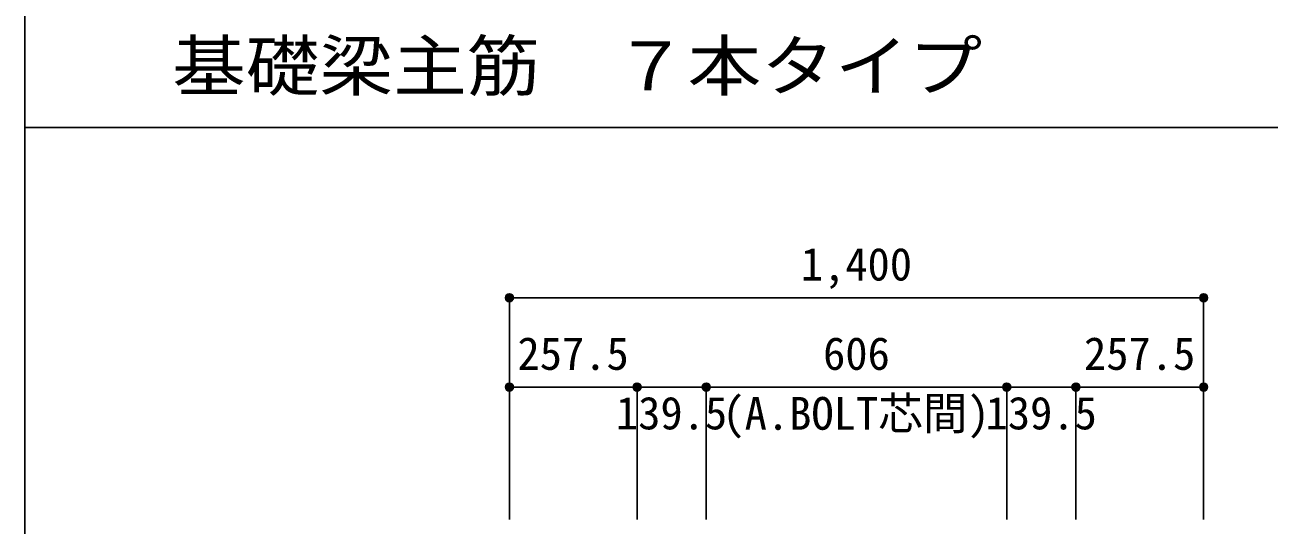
# Model space of a CAD drawing. Units: millimetres at full size, sheet at 1:30. Extents: x -5973 to 5954, y -4195 to 4201.
# Drawn here: x -5973 to -3464, y -1023 to -15 of the extents above; entities that cross this region are included whole.
import ezdxf
from ezdxf.enums import TextEntityAlignment as Align

# ---------------------------------------------------------------- set-up
doc = ezdxf.new("R2010")
doc.units = ezdxf.units.MM
doc.header["$LTSCALE"] = 30
doc.header["$PDMODE"] = 32
doc.header["$PDSIZE"] = 15
for name, color, linetype in [('0-7_文字', 4, 'Continuous'), ('0-D_寸法', 4, 'Continuous'), ('6-7_文字', 7, 'Continuous'), ('F-0_枠', 6, 'Continuous')]:
    doc.layers.add(name, color=color, linetype=linetype)
doc.styles.add('ＭＳ ゴシック', font='')
doc.styles.get('ＭＳ ゴシック').set_extended_font_data('MS Gothic')

msp = doc.modelspace()

# ---------------------------------------------------------------- linework, layer by layer
at = {"layer": '0-D_寸法'}
for p, q in [((-4995.8, -565.12), (-4995.8, -745.12)), ((-4995.8, -565.12), (-4995.8, -745.12)), ((-4995.8, -565.12), (-3595.8, -565.12)), ((-3595.8, -565.12), (-3595.8, -1012.16)), ((-4738.3, -745.12), (-4995.8, -745.12)), ((-4995.8, -745.12), (-4995.8, -1012.16)), ((-4598.8, -745.12), (-4738.3, -745.12)), ((-4738.3, -745.12), (-4738.3, -1012.16)), ((-3992.8, -745.12), (-4598.8, -745.12)), ((-4598.8, -745.12), (-4598.8, -1012.16)), ((-3853.3, -745.12), (-3992.8, -745.12)), ((-3992.8, -745.12), (-3992.8, -1012.16)), ((-3595.8, -745.12), (-3853.3, -745.12)), ((-3853.3, -745.12), (-3853.3, -1012.16)), ((-3595.8, -745.12), (-3595.8, -1012.16))]:
    msp.add_line(p, q, dxfattribs=at)
for centre, radius in [((-4995.8, -565.12), 8), ((-4995.8, -565.12), 7.2), ((-4995.8, -565.12), 6.4), ((-4995.8, -565.12), 5.6), ((-4995.8, -565.12), 4.8), ((-4995.8, -565.12), 4), ((-4995.8, -565.12), 3.2), ((-4995.8, -565.12), 2.4), ((-4995.8, -565.12), 1.6), ((-4995.8, -565.12), 0.8), ((-3595.8, -565.12), 8), ((-3595.8, -565.12), 7.2), ((-3595.8, -565.12), 6.4), ((-3595.8, -565.12), 5.6), ((-3595.8, -565.12), 4.8), ((-3595.8, -565.12), 4), ((-3595.8, -565.12), 3.2), ((-3595.8, -565.12), 2.4), ((-3595.8, -565.12), 1.6), ((-3595.8, -565.12), 0.8), ((-4995.8, -745.12), 8), ((-4995.8, -745.12), 7.2), ((-4995.8, -745.12), 6.4), ((-4995.8, -745.12), 5.6), ((-4995.8, -745.12), 4.8), ((-4995.8, -745.12), 4), ((-4995.8, -745.12), 3.2), ((-4995.8, -745.12), 2.4), ((-4995.8, -745.12), 1.6), ((-4995.8, -745.12), 0.8), ((-4738.3, -745.12), 8), ((-4738.3, -745.12), 7.2), ((-4738.3, -745.12), 6.4), ((-4738.3, -745.12), 5.6), ((-4738.3, -745.12), 4.8), ((-4738.3, -745.12), 4), ((-4738.3, -745.12), 3.2), ((-4738.3, -745.12), 2.4), ((-4738.3, -745.12), 1.6), ((-4738.3, -745.12), 0.8), ((-4598.8, -745.12), 8), ((-4598.8, -745.12), 7.2), ((-4598.8, -745.12), 6.4), ((-4598.8, -745.12), 5.6), ((-4598.8, -745.12), 4.8), ((-4598.8, -745.12), 4), ((-4598.8, -745.12), 3.2), ((-4598.8, -745.12), 2.4), ((-4598.8, -745.12), 1.6), ((-4598.8, -745.12), 0.8), ((-3992.8, -745.12), 8), ((-3992.8, -745.12), 7.2), ((-3992.8, -745.12), 6.4), ((-3992.8, -745.12), 5.6), ((-3992.8, -745.12), 4.8), ((-3992.8, -745.12), 4), ((-3992.8, -745.12), 3.2), ((-3992.8, -745.12), 2.4), ((-3992.8, -745.12), 1.6), ((-3992.8, -745.12), 0.8), ((-3853.3, -745.12), 8), ((-3853.3, -745.12), 7.2), ((-3853.3, -745.12), 6.4), ((-3853.3, -745.12), 5.6), ((-3853.3, -745.12), 4.8), ((-3853.3, -745.12), 4), ((-3853.3, -745.12), 3.2), ((-3853.3, -745.12), 2.4), ((-3853.3, -745.12), 1.6), ((-3853.3, -745.12), 0.8), ((-3595.8, -745.12), 8), ((-3595.8, -745.12), 7.2), ((-3595.8, -745.12), 6.4), ((-3595.8, -745.12), 5.6), ((-3595.8, -745.12), 4.8), ((-3595.8, -745.12), 4), ((-3595.8, -745.12), 3.2), ((-3595.8, -745.12), 2.4), ((-3595.8, -745.12), 1.6), ((-3595.8, -745.12), 0.8)]:
    msp.add_circle(centre, radius, dxfattribs=at)
at = {"layer": '0-D_寸法', "color": 7}
for p in [(-4995.8, -565.12), (-4995.8, -565.12), (-3595.8, -565.12), (-4995.8, -745.12), (-4995.8, -745.12), (-4738.3, -745.12), (-4738.3, -745.12), (-4598.8, -745.12), (-4598.8, -745.12), (-3992.8, -745.12), (-3992.8, -745.12), (-3853.3, -745.12), (-3853.3, -745.12), (-3595.8, -745.12), (-3595.8, -745.12)]:
    msp.add_point(p, dxfattribs=at)
at = {"layer": 'F-0_枠'}
msp.add_line((-5972.88, 4201.15), (-5972.88, -4195.24), dxfattribs=at)
at = {"layer": 'F-0_枠', "color": 2}
msp.add_line((-5972.88, -222.05), (3723.6, -222.05), dxfattribs=at)

# ---------------------------------------------------------------- texts
at = {"layer": '0-7_文字', "style": 'ＭＳ ゴシック'}
msp.add_text('(A.BOLT芯間)', height=65.98, dxfattribs=at).set_placement((-4566.32, -850.8), align=Align.BOTTOM_LEFT)
at = {"layer": '0-D_寸法', "style": 'ＭＳ ゴシック'}
for s, p in [('1,400', (-4408.3, -550.12)), ('257.5', (-4979.55, -730.12)), ('606', (-4363.3, -730.12)), ('257.5', (-3837.05, -730.12)), ('139.5', (-4781.05, -850.12)), ('139.5', (-4035.55, -850.12))]:
    msp.add_text(s, height=65.98, dxfattribs=at).set_placement(p, align=Align.BOTTOM_LEFT)
at = {"layer": '6-7_文字', "color": 2, "style": 'ＭＳ ゴシック', "width": 1.1}
msp.add_text('\u3000\u3000基礎梁主筋\u3000７本タイプ', height=98.97, dxfattribs=at).set_placement((-5972.88, -177.05), align=Align.BOTTOM_LEFT)

doc.saveas('drawing.dxf')
